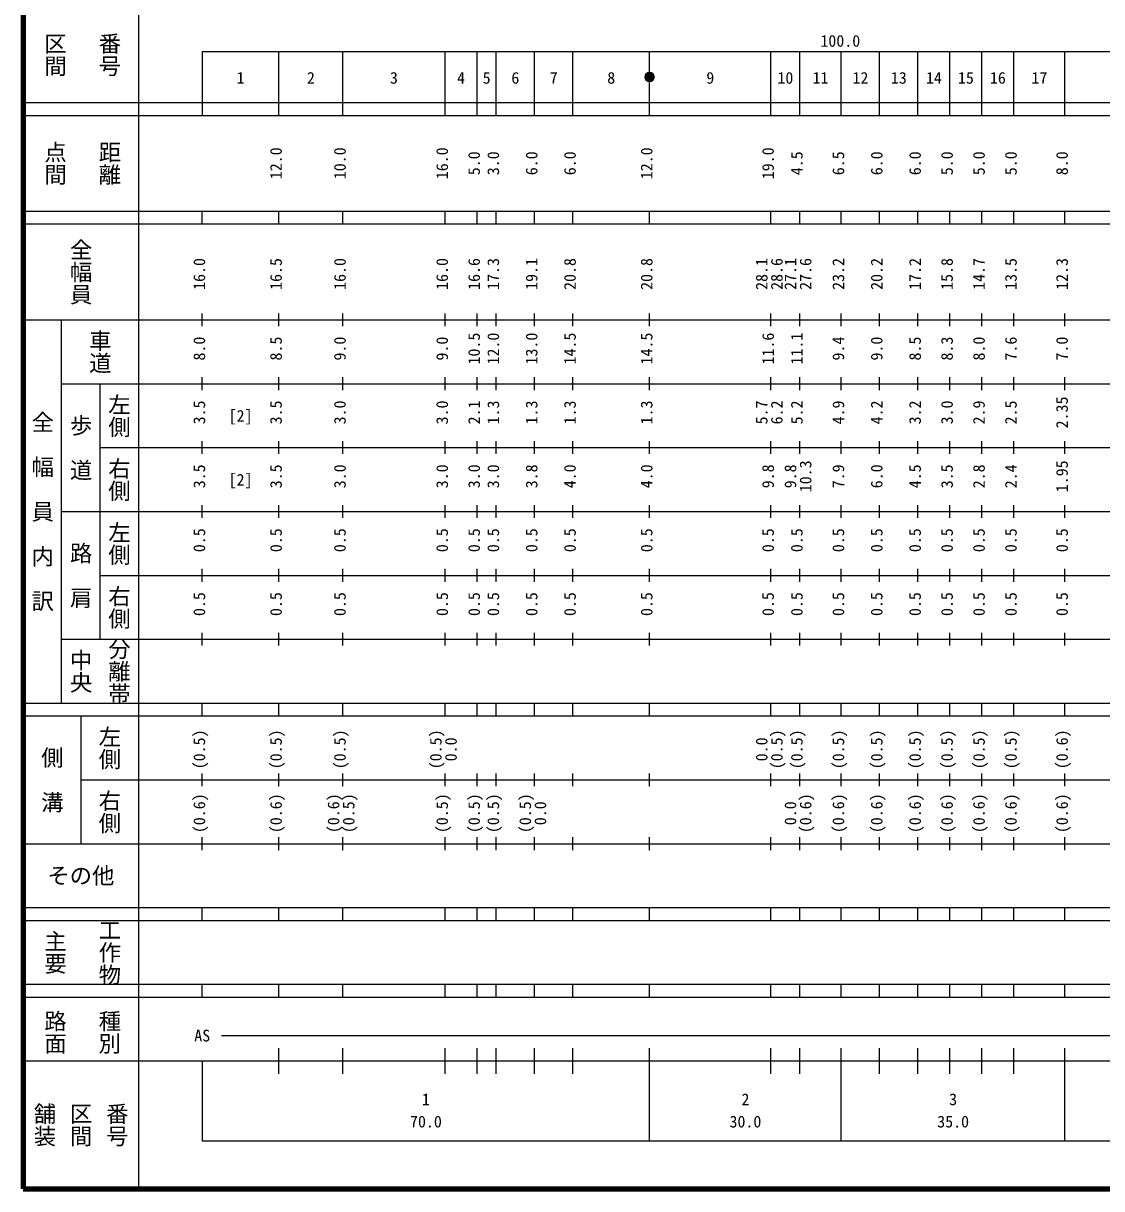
# Model space of a CAD drawing. Units: millimetres on the paper, enlarged 1000 times. Extents: x 40000 to 680000, y 20000 to 380000.
# Drawn here: x 40000 to 208748, y 20000 to 202409 of the extents above; entities that cross this region are included whole.
import ezdxf
from ezdxf.enums import TextEntityAlignment as Align

# ---------------------------------------------------------------- set-up
doc = ezdxf.new("R2010")
doc.units = ezdxf.units.MM
doc.header["$LTSCALE"] = 1000
doc.layers.add('M-TTL', color=2, linetype='Continuous', lineweight=140)
doc.layers.add('M-TTL-BAND', color=7, linetype='Continuous', lineweight=25)
doc.styles.add('@ＭＳ ゴシック', font='')
doc.styles.add('ＭＳ ゴシック', font='')
doc.styles.get('@ＭＳ ゴシック').set_extended_font_data('@MS Gothic')
doc.styles.get('ＭＳ ゴシック').set_extended_font_data('MS Gothic')

msp = doc.modelspace()

# ---------------------------------------------------------------- hatches: boundary and pattern name
at = {"layer": 'M-TTL-BAND'}
msp.add_hatch(color=256, dxfattribs=at).paths.add_polyline_path([(138750, 194000, 1), (137250, 194000, 1)])

# ---------------------------------------------------------------- linework, layer by layer
at = {"layer": 'M-TTL'}
for p, q in [((40000, 380000), (40000, 20000)), ((40000, 20000), (680000, 20000))]:
    msp.add_line(p, q, dxfattribs=at)
at = {"layer": 'M-TTL-BAND'}
for p, q in [((58000, 370000), (58000, 20000)), ((68000, 198000), (579000, 198000)), ((68000, 198000), (68000, 188000)), ((80000, 188000), (80000, 198000)), ((90000, 188000), (90000, 198000)), ((106000, 188000), (106000, 198000)), ((111000, 188000), (111000, 198000)), ((114000, 188000), (114000, 198000)), ((120000, 188000), (120000, 198000)), ((126000, 188000), (126000, 198000)), ((138000, 188000), (138000, 198000)), ((157000, 188000), (157000, 198000)), ((161500, 188000), (161500, 198000)), ((168000, 188000), (168000, 198000)), ((174000, 188000), (174000, 198000)), ((180000, 188000), (180000, 198000)), ((185000, 188000), (185000, 198000)), ((190000, 188000), (190000, 198000)), ((195000, 188000), (195000, 198000)), ((203000, 188000), (203000, 198000)), ((40000, 190000), (579000, 190000)), ((40000, 188000), (579000, 188000)), ((40000, 173000), (579000, 173000)), ((68000, 171000), (68000, 173000)), ((80000, 171000), (80000, 173000)), ((90000, 171000), (90000, 173000)), ((106000, 171000), (106000, 173000)), ((111000, 171000), (111000, 173000)), ((114000, 171000), (114000, 173000)), ((120000, 171000), (120000, 173000)), ((126000, 171000), (126000, 173000)), ((138000, 171000), (138000, 173000)), ((157000, 171000), (157000, 173000)), ((161500, 171000), (161500, 173000)), ((168000, 171000), (168000, 173000)), ((174000, 171000), (174000, 173000)), ((180000, 171000), (180000, 173000)), ((185000, 171000), (185000, 173000)), ((190000, 171000), (190000, 173000)), ((195000, 171000), (195000, 173000)), ((203000, 171000), (203000, 173000)), ((40000, 171000), (579000, 171000)), ((68000, 155000), (68000, 157000)), ((80000, 155000), (80000, 157000)), ((90000, 155000), (90000, 157000)), ((106000, 155000), (106000, 157000)), ((111000, 155000), (111000, 157000)), ((114000, 155000), (114000, 157000)), ((120000, 155000), (120000, 157000)), ((126000, 155000), (126000, 157000)), ((138000, 155000), (138000, 157000)), ((157000, 155000), (157000, 157000)), ((161500, 155000), (161500, 157000)), ((168000, 155000), (168000, 157000)), ((174000, 155000), (174000, 157000)), ((180000, 155000), (180000, 157000)), ((185000, 155000), (185000, 157000)), ((190000, 155000), (190000, 157000)), ((195000, 155000), (195000, 157000)), ((203000, 155000), (203000, 157000)), ((40000, 156000), (579000, 156000)), ((46000, 96000), (46000, 156000)), ((46000, 146000), (579000, 146000)), ((52000, 146000), (52000, 106000)), ((68000, 145000), (68000, 147000)), ((80000, 145000), (80000, 147000)), ((90000, 145000), (90000, 147000)), ((106000, 145000), (106000, 147000)), ((111000, 145000), (111000, 147000)), ((114000, 145000), (114000, 147000)), ((120000, 145000), (120000, 147000)), ((126000, 145000), (126000, 147000)), ((138000, 145000), (138000, 147000)), ((157000, 145000), (157000, 147000)), ((161500, 145000), (161500, 147000)), ((168000, 145000), (168000, 147000)), ((174000, 145000), (174000, 147000)), ((180000, 145000), (180000, 147000)), ((185000, 145000), (185000, 147000)), ((190000, 145000), (190000, 147000)), ((195000, 145000), (195000, 147000)), ((203000, 145000), (203000, 147000)), ((68000, 135000), (68000, 137000)), ((80000, 135000), (80000, 137000)), ((90000, 135000), (90000, 137000)), ((106000, 135000), (106000, 137000)), ((111000, 135000), (111000, 137000)), ((114000, 135000), (114000, 137000)), ((120000, 135000), (120000, 137000)), ((126000, 135000), (126000, 137000)), ((138000, 135000), (138000, 137000)), ((157000, 135000), (157000, 137000)), ((161500, 135000), (161500, 137000)), ((168000, 135000), (168000, 137000)), ((174000, 135000), (174000, 137000)), ((180000, 135000), (180000, 137000)), ((185000, 135000), (185000, 137000)), ((190000, 135000), (190000, 137000)), ((195000, 135000), (195000, 137000)), ((203000, 135000), (203000, 137000)), ((52000, 136000), (579000, 136000)), ((46000, 126000), (579000, 126000)), ((68000, 125000), (68000, 127000)), ((80000, 125000), (80000, 127000)), ((90000, 125000), (90000, 127000)), ((106000, 125000), (106000, 127000)), ((111000, 125000), (111000, 127000)), ((114000, 125000), (114000, 127000)), ((120000, 125000), (120000, 127000)), ((126000, 125000), (126000, 127000)), ((138000, 125000), (138000, 127000)), ((157000, 125000), (157000, 127000)), ((161500, 125000), (161500, 127000)), ((168000, 125000), (168000, 127000)), ((174000, 125000), (174000, 127000)), ((180000, 125000), (180000, 127000)), ((185000, 125000), (185000, 127000)), ((190000, 125000), (190000, 127000)), ((195000, 125000), (195000, 127000)), ((203000, 125000), (203000, 127000)), ((68000, 115000), (68000, 117000)), ((80000, 115000), (80000, 117000)), ((90000, 115000), (90000, 117000)), ((106000, 115000), (106000, 117000)), ((111000, 115000), (111000, 117000)), ((114000, 115000), (114000, 117000)), ((120000, 115000), (120000, 117000)), ((126000, 115000), (126000, 117000)), ((138000, 115000), (138000, 117000)), ((157000, 115000), (157000, 117000)), ((161500, 115000), (161500, 117000)), ((168000, 115000), (168000, 117000)), ((174000, 115000), (174000, 117000)), ((180000, 115000), (180000, 117000)), ((185000, 115000), (185000, 117000)), ((190000, 115000), (190000, 117000)), ((195000, 115000), (195000, 117000)), ((203000, 115000), (203000, 117000)), ((52000, 116000), (579000, 116000)), ((46000, 106000), (579000, 106000)), ((68000, 105000), (68000, 107000)), ((80000, 105000), (80000, 107000)), ((90000, 105000), (90000, 107000)), ((106000, 105000), (106000, 107000)), ((111000, 105000), (111000, 107000)), ((114000, 105000), (114000, 107000)), ((120000, 105000), (120000, 107000)), ((126000, 105000), (126000, 107000)), ((138000, 105000), (138000, 107000)), ((157000, 105000), (157000, 107000)), ((161500, 105000), (161500, 107000)), ((168000, 105000), (168000, 107000)), ((174000, 105000), (174000, 107000)), ((180000, 105000), (180000, 107000)), ((185000, 105000), (185000, 107000)), ((190000, 105000), (190000, 107000)), ((195000, 105000), (195000, 107000)), ((203000, 105000), (203000, 107000)), ((40000, 96000), (579000, 96000)), ((68000, 94000), (68000, 96000)), ((80000, 94000), (80000, 96000)), ((90000, 94000), (90000, 96000)), ((106000, 94000), (106000, 96000)), ((111000, 94000), (111000, 96000)), ((114000, 94000), (114000, 96000)), ((120000, 94000), (120000, 96000)), ((126000, 94000), (126000, 96000)), ((138000, 94000), (138000, 96000)), ((157000, 94000), (157000, 96000)), ((161500, 94000), (161500, 96000)), ((168000, 94000), (168000, 96000)), ((174000, 94000), (174000, 96000)), ((180000, 94000), (180000, 96000)), ((185000, 94000), (185000, 96000)), ((190000, 94000), (190000, 96000)), ((195000, 94000), (195000, 96000)), ((203000, 94000), (203000, 96000)), ((40000, 94000), (579000, 94000)), ((49000, 94000), (49000, 74000)), ((49000, 84000), (579000, 84000)), ((68000, 83000), (68000, 85000)), ((80000, 83000), (80000, 85000)), ((90000, 83000), (90000, 85000)), ((106000, 83000), (106000, 85000)), ((111000, 83000), (111000, 85000)), ((114000, 83000), (114000, 85000)), ((120000, 83000), (120000, 85000)), ((126000, 83000), (126000, 85000)), ((138000, 83000), (138000, 85000)), ((157000, 83000), (157000, 85000)), ((161500, 83000), (161500, 85000)), ((168000, 83000), (168000, 85000)), ((174000, 83000), (174000, 85000)), ((180000, 83000), (180000, 85000)), ((185000, 83000), (185000, 85000)), ((190000, 83000), (190000, 85000)), ((195000, 83000), (195000, 85000)), ((203000, 83000), (203000, 85000)), ((68000, 73000), (68000, 75000)), ((80000, 73000), (80000, 75000)), ((90000, 73000), (90000, 75000)), ((106000, 73000), (106000, 75000)), ((111000, 73000), (111000, 75000)), ((114000, 73000), (114000, 75000)), ((120000, 73000), (120000, 75000)), ((126000, 73000), (126000, 75000)), ((138000, 73000), (138000, 75000)), ((157000, 73000), (157000, 75000)), ((161500, 73000), (161500, 75000)), ((168000, 73000), (168000, 75000)), ((174000, 73000), (174000, 75000)), ((180000, 73000), (180000, 75000)), ((185000, 73000), (185000, 75000)), ((190000, 73000), (190000, 75000)), ((195000, 73000), (195000, 75000)), ((203000, 73000), (203000, 75000)), ((40000, 74000), (579000, 74000)), ((40000, 64000), (579000, 64000)), ((68000, 62000), (68000, 64000)), ((80000, 62000), (80000, 64000)), ((90000, 62000), (90000, 64000)), ((106000, 62000), (106000, 64000)), ((111000, 62000), (111000, 64000)), ((114000, 62000), (114000, 64000)), ((120000, 62000), (120000, 64000)), ((126000, 62000), (126000, 64000)), ((138000, 62000), (138000, 64000)), ((157000, 62000), (157000, 64000)), ((161500, 62000), (161500, 64000)), ((168000, 62000), (168000, 64000)), ((174000, 62000), (174000, 64000)), ((180000, 62000), (180000, 64000)), ((185000, 62000), (185000, 64000)), ((190000, 62000), (190000, 64000)), ((195000, 62000), (195000, 64000)), ((203000, 62000), (203000, 64000)), ((40000, 62000), (579000, 62000)), ((40000, 52000), (579000, 52000)), ((68000, 50000), (68000, 52000)), ((80000, 50000), (80000, 52000)), ((90000, 50000), (90000, 52000)), ((106000, 50000), (106000, 52000)), ((111000, 50000), (111000, 52000)), ((114000, 50000), (114000, 52000)), ((120000, 50000), (120000, 52000)), ((126000, 50000), (126000, 52000)), ((138000, 50000), (138000, 52000)), ((157000, 50000), (157000, 52000)), ((161500, 50000), (161500, 52000)), ((168000, 50000), (168000, 52000)), ((174000, 50000), (174000, 52000)), ((180000, 50000), (180000, 52000)), ((185000, 50000), (185000, 52000)), ((190000, 50000), (190000, 52000)), ((195000, 50000), (195000, 52000)), ((203000, 50000), (203000, 52000)), ((40000, 50000), (579000, 50000)), ((71000, 44000), (450000, 44000)), ((80000, 38000), (80000, 42000)), ((90000, 38000), (90000, 42000)), ((106000, 38000), (106000, 42000)), ((111000, 38000), (111000, 42000)), ((114000, 38000), (114000, 42000)), ((120000, 38000), (120000, 42000)), ((126000, 38000), (126000, 42000)), ((138000, 27500), (138000, 42000)), ((157000, 38000), (157000, 42000)), ((161500, 38000), (161500, 42000)), ((168000, 27500), (168000, 42000)), ((174000, 38000), (174000, 42000)), ((180000, 38000), (180000, 42000)), ((185000, 38000), (185000, 42000)), ((190000, 38000), (190000, 42000)), ((195000, 38000), (195000, 42000)), ((203000, 27500), (203000, 42000)), ((40000, 40000), (579000, 40000)), ((68000, 40000), (68000, 27500)), ((68000, 27500), (579000, 27500))]:
    msp.add_line(p, q, dxfattribs=at)
at = {"layer": 'M-TTL-BAND', "lineweight": 13}
msp.add_lwpolyline([(138750, 194000, 1), (137250, 194000, 1)], format="xyb", close=True, dxfattribs=at)

# ---------------------------------------------------------------- texts
at = {"layer": 'M-TTL-BAND', "style": '@ＭＳ ゴシック'}
for s, p in [('番号', (53500, 197500)), ('区間', (45000, 197500)), ('点間', (45000, 180500)), ('距離', (53500, 180500)), ('全幅員', (49000, 163500)), ('車道', (52000, 151000)), ('左側', (55000, 141000)), ('全\u3000幅\u3000員\u3000内\u3000訳', (43000, 126000)), ('歩\u3000道', (49000, 136000)), ('右側', (55000, 131000)), ('左側', (55000, 121000)), ('路\u3000肩', (49000, 116000)), ('右側', (55000, 111000)), ('分離帯', (55000, 101000)), ('中央', (49000, 101000)), ('左側', (53500, 89000)), ('側\u3000溝', (44500, 84000)), ('右側', (53500, 79000)), ('主要', (45000, 57000)), ('工作物', (53500, 57000)), ('路面', (45000, 44500)), ('種別', (53500, 44500)), ('舗装', (43333, 30000)), ('区間', (49000, 30000)), ('番号', (54667, 30000))]:
    msp.add_text(s, height=2566, rotation=270, dxfattribs=at).set_placement(p, align=Align.MIDDLE_CENTER)
at = {"layer": 'M-TTL-BAND', "style": 'ＭＳ ゴシック'}
for s, p in [('100.0', (167844, 198195)), ('1', (74000, 192405)), ('2', (85000, 192405)), ('3', (98000, 192405)), ('4', (108500, 192405)), ('5', (112500, 192405)), ('6', (117000, 192405)), ('7', (123000, 192405)), ('8', (132000, 192405)), ('9', (147500, 192405)), ('10', (159250, 192405)), ('11', (164750, 192405)), ('12', (171000, 192405)), ('13', (177000, 192405)), ('14', (182500, 192405)), ('15', (187500, 192405)), ('16', (192500, 192405)), ('17', (199000, 192405)), ('[2]', (74000, 139500)), ('[2]', (74000, 129500)), ('AS', (68000, 42500)), ('1', (103000, 32523)), ('2', (153000, 32523)), ('3', (185500, 32523)), ('70.0', (103000, 29033)), ('30.0', (153000, 29033)), ('35.0', (185500, 29033))]:
    msp.add_text(s, height=1833, dxfattribs=at).set_placement(p, align=Align.BOTTOM_CENTER)
for s, p in [('12.0', (81000, 180500)), ('10.0', (91000, 180500)), ('16.0', (107000, 180500)), ('12.0', (139000, 180500)), ('19.0', (158000, 180500)), ('5.0', (112000, 180500)), ('3.0', (115000, 180500)), ('6.0', (121000, 180500)), ('6.0', (127000, 180500)), ('4.5', (162500, 180500)), ('6.5', (169000, 180500)), ('6.0', (175000, 180500)), ('6.0', (181000, 180500)), ('5.0', (186000, 180500)), ('5.0', (191000, 180500)), ('5.0', (196000, 180500)), ('8.0', (204000, 180500)), ('16.0', (69000, 163174)), ('16.5', (81000, 163174)), ('16.0', (91000, 163174)), ('16.0', (107000, 163174)), ('16.6', (112000, 163174)), ('17.3', (115000, 163174)), ('19.1', (121000, 163174)), ('20.8', (127000, 163174)), ('20.8', (139000, 163174)), ('28.1', (157000, 163174)), ('28.6', (159370, 163174)), ('27.1', (161500, 163174)), ('27.6', (163870, 163174)), ('23.2', (169000, 163174)), ('20.2', (175000, 163174)), ('17.2', (181000, 163174)), ('15.8', (186000, 163174)), ('14.7', (191000, 163174)), ('13.5', (196000, 163174)), ('12.3', (204000, 163174)), ('8.0', (69000, 151500)), ('9.0', (91000, 151500)), ('9.0', (107000, 151500)), ('10.5', (112000, 151500)), ('12.0', (115000, 151500)), ('13.0', (121000, 151500)), ('14.5', (127000, 151500)), ('14.5', (139000, 151500)), ('11.6', (158000, 151500)), ('11.1', (162500, 151500)), ('9.4', (169000, 151500)), ('9.0', (175000, 151500)), ('8.0', (191000, 151500)), ('7.6', (196000, 151500)), ('7.0', (204000, 151500)), ('8.5', (81000, 151500)), ('8.5', (181000, 151500)), ('8.3', (186000, 151500)), ('3.5', (69000, 141500)), ('3.5', (81000, 141500)), ('3.0', (91000, 141500)), ('3.0', (107000, 141500)), ('2.1', (112000, 141500)), ('1.3', (115000, 141500)), ('1.3', (121000, 141500)), ('1.3', (127000, 141500)), ('1.3', (139000, 141500)), ('5.7', (157000, 141500)), ('6.2', (159370, 141500)), ('5.2', (162500, 141500)), ('4.9', (169000, 141500)), ('4.2', (175000, 141500)), ('3.2', (181000, 141500)), ('3.0', (186000, 141500)), ('2.9', (191000, 141500)), ('2.5', (196000, 141500)), ('2.35', (204000, 141500)), ('3.5', (69000, 131500)), ('3.5', (81000, 131500)), ('3.0', (91000, 131500)), ('3.0', (107000, 131500)), ('3.0', (112000, 131500)), ('3.0', (115000, 131500)), ('3.8', (121000, 131500)), ('4.0', (127000, 131500)), ('4.0', (139000, 131500)), ('9.8', (158000, 131500)), ('9.8', (161500, 131500)), ('10.3', (163870, 131500)), ('7.9', (169000, 131500)), ('6.0', (175000, 131500)), ('4.5', (181000, 131500)), ('3.5', (186000, 131500)), ('2.8', (191000, 131500)), ('2.4', (196000, 131500)), ('1.95', (204000, 131500)), ('0.5', (69000, 121500)), ('0.5', (81000, 121500)), ('0.5', (91000, 121500)), ('0.5', (107000, 121500)), ('0.5', (112000, 121500)), ('0.5', (115000, 121500)), ('0.5', (121000, 121500)), ('0.5', (127000, 121500)), ('0.5', (139000, 121500)), ('0.5', (158000, 121500)), ('0.5', (162500, 121500)), ('0.5', (169000, 121500)), ('0.5', (175000, 121500)), ('0.5', (181000, 121500)), ('0.5', (186000, 121500)), ('0.5', (191000, 121500)), ('0.5', (196000, 121500)), ('0.5', (204000, 121500)), ('0.5', (69000, 111500)), ('0.5', (81000, 111500)), ('0.5', (91000, 111500)), ('0.5', (107000, 111500)), ('0.5', (112000, 111500)), ('0.5', (115000, 111500)), ('0.5', (121000, 111500)), ('0.5', (127000, 111500)), ('0.5', (139000, 111500)), ('0.5', (158000, 111500)), ('0.5', (162500, 111500)), ('0.5', (169000, 111500)), ('0.5', (175000, 111500)), ('0.5', (181000, 111500)), ('0.5', (186000, 111500)), ('0.5', (191000, 111500)), ('0.5', (196000, 111500)), ('0.5', (204000, 111500)), ('(0.5)', (69000, 88764)), ('(0.5)', (81000, 88764)), ('(0.5)', (91000, 88764)), ('(0.5)', (106000, 88764)), ('(0.5)', (159370, 88764)), ('(0.5)', (162500, 88764)), ('(0.5)', (169000, 88764)), ('(0.5)', (175000, 88764)), ('(0.5)', (181000, 88764)), ('(0.5)', (186000, 88764)), ('(0.5)', (191000, 88764)), ('(0.5)', (196000, 88764)), ('(0.6)', (204000, 88764)), ('0.0', (108370, 88764)), ('0.0', (157000, 88764)), ('(0.6)', (69000, 78764)), ('(0.6)', (81000, 78764)), ('(0.6)', (90000, 78764)), ('(0.5)', (92370, 78764)), ('(0.5)', (107000, 78764)), ('(0.5)', (112000, 78764)), ('(0.5)', (115000, 78764)), ('(0.5)', (120000, 78764)), ('0.0', (122370, 78764)), ('0.0', (161500, 78764)), ('(0.6)', (163870, 78764)), ('(0.6)', (169000, 78764)), ('(0.6)', (175000, 78764)), ('(0.6)', (181000, 78764)), ('(0.6)', (186000, 78764)), ('(0.6)', (191000, 78764)), ('(0.6)', (196000, 78764)), ('(0.6)', (204000, 78764))]:
    msp.add_text(s, height=1833, rotation=90, dxfattribs=at).set_placement(p, align=Align.BOTTOM_CENTER)
msp.add_text('その他', height=2566, dxfattribs=at).set_placement((49000, 69000), align=Align.MIDDLE_CENTER)

doc.saveas('drawing.dxf')
